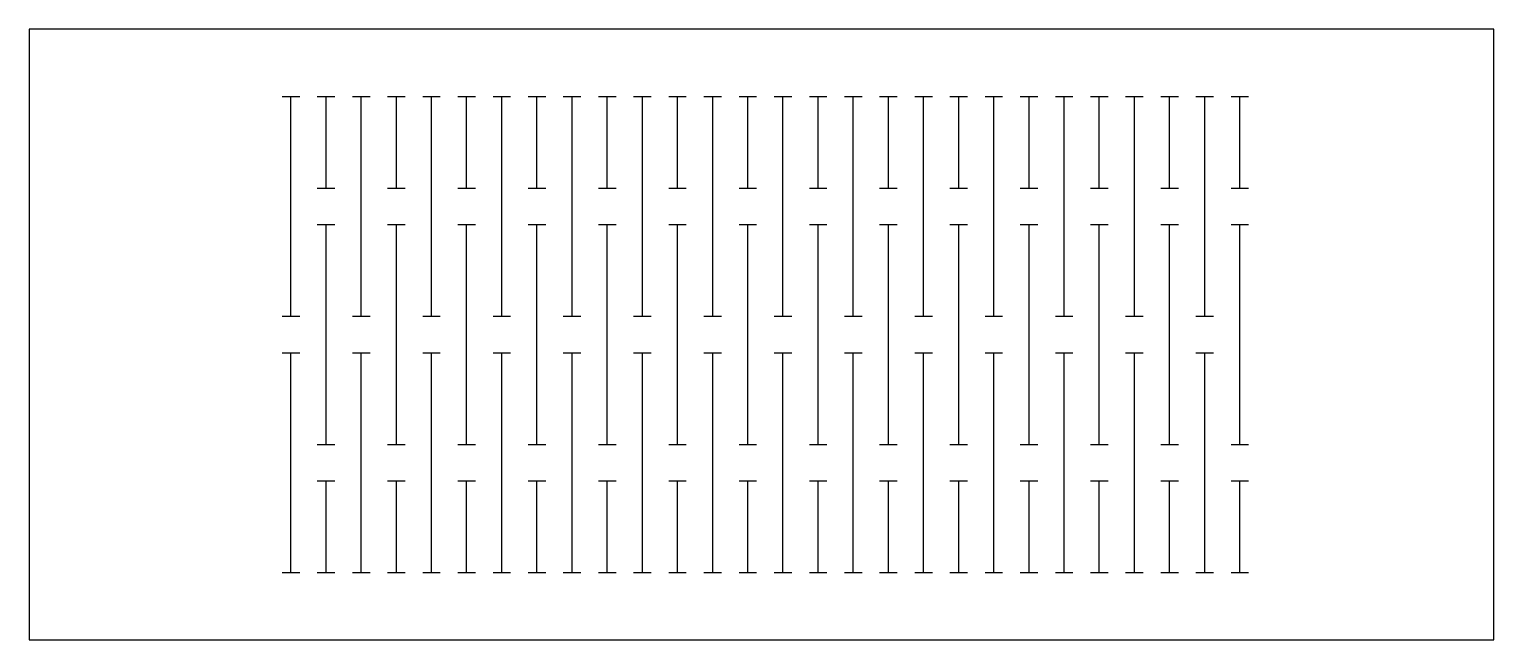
# Model space of a CAD drawing. Header units: millimetres. Extents: x 0 to 120, y 0 to 50.
import ezdxf

# ---------------------------------------------------------------- set-up
doc = ezdxf.new("R2010")
doc.units = ezdxf.units.MM
doc.layers.add('CUT', color=1, linetype='Continuous')

msp = doc.modelspace()

# ---------------------------------------------------------------- linework, layer by layer
at = {"layer": 'CUT'}
msp.add_lwpolyline([(120, 0), (120, 50), (0, 50), (0, 0), (120, 0)], close=True, dxfattribs=at)
for points in [[(20.72, 44.5), (22.16, 44.5)], [(21.44, 26.5), (21.44, 44.5)], [(23.6, 44.5), (25.04, 44.5)], [(24.32, 37), (24.32, 44.5)], [(26.48, 44.5), (27.92, 44.5)], [(27.2, 26.5), (27.2, 44.5)], [(29.36, 44.5), (30.8, 44.5)], [(30.08, 37), (30.08, 44.5)], [(32.24, 44.5), (33.68, 44.5)], [(32.96, 26.5), (32.96, 44.5)], [(35.12, 44.5), (36.56, 44.5)], [(35.84, 37), (35.84, 44.5)], [(38, 44.5), (39.44, 44.5)], [(38.72, 26.5), (38.72, 44.5)], [(40.88, 44.5), (42.32, 44.5)], [(41.6, 37), (41.6, 44.5)], [(43.76, 44.5), (45.2, 44.5)], [(44.48, 26.5), (44.48, 44.5)], [(46.64, 44.5), (48.08, 44.5)], [(47.36, 37), (47.36, 44.5)], [(49.52, 44.5), (50.96, 44.5)], [(50.24, 26.5), (50.24, 44.5)], [(52.4, 44.5), (53.84, 44.5)], [(53.12, 37), (53.12, 44.5)], [(55.28, 44.5), (56.72, 44.5)], [(56, 26.5), (56, 44.5)], [(58.16, 44.5), (59.6, 44.5)], [(58.88, 37), (58.88, 44.5)], [(61.04, 44.5), (62.48, 44.5)], [(61.76, 26.5), (61.76, 44.5)], [(63.92, 44.5), (65.36, 44.5)], [(64.64, 37), (64.64, 44.5)], [(66.8, 44.5), (68.24, 44.5)], [(67.52, 26.5), (67.52, 44.5)], [(69.68, 44.5), (71.12, 44.5)], [(70.4, 37), (70.4, 44.5)], [(72.56, 44.5), (74, 44.5)], [(73.28, 26.5), (73.28, 44.5)], [(75.44, 44.5), (76.88, 44.5)], [(76.16, 37), (76.16, 44.5)], [(78.32, 44.5), (79.76, 44.5)], [(79.04, 26.5), (79.04, 44.5)], [(81.2, 44.5), (82.64, 44.5)], [(81.92, 37), (81.92, 44.5)], [(84.08, 44.5), (85.52, 44.5)], [(84.8, 26.5), (84.8, 44.5)], [(86.96, 44.5), (88.4, 44.5)], [(87.68, 37), (87.68, 44.5)], [(89.84, 44.5), (91.28, 44.5)], [(90.56, 26.5), (90.56, 44.5)], [(92.72, 44.5), (94.16, 44.5)], [(93.44, 37), (93.44, 44.5)], [(95.6, 44.5), (97.04, 44.5)], [(96.32, 26.5), (96.32, 44.5)], [(98.48, 44.5), (99.92, 44.5)], [(99.2, 37), (99.2, 44.5)], [(23.6, 37), (25.04, 37)], [(29.36, 37), (30.8, 37)], [(35.12, 37), (36.56, 37)], [(40.88, 37), (42.32, 37)], [(46.64, 37), (48.08, 37)], [(52.4, 37), (53.84, 37)], [(58.16, 37), (59.6, 37)], [(63.92, 37), (65.36, 37)], [(69.68, 37), (71.12, 37)], [(75.44, 37), (76.88, 37)], [(81.2, 37), (82.64, 37)], [(86.96, 37), (88.4, 37)], [(92.72, 37), (94.16, 37)], [(98.48, 37), (99.92, 37)], [(23.6, 34), (25.04, 34)], [(24.32, 16), (24.32, 34)], [(29.36, 34), (30.8, 34)], [(30.08, 16), (30.08, 34)], [(35.12, 34), (36.56, 34)], [(35.84, 16), (35.84, 34)], [(40.88, 34), (42.32, 34)], [(41.6, 16), (41.6, 34)], [(46.64, 34), (48.08, 34)], [(47.36, 16), (47.36, 34)], [(52.4, 34), (53.84, 34)], [(53.12, 16), (53.12, 34)], [(58.16, 34), (59.6, 34)], [(58.88, 16), (58.88, 34)], [(63.92, 34), (65.36, 34)], [(64.64, 16), (64.64, 34)], [(69.68, 34), (71.12, 34)], [(70.4, 16), (70.4, 34)], [(75.44, 34), (76.88, 34)], [(76.16, 16), (76.16, 34)], [(81.2, 34), (82.64, 34)], [(81.92, 16), (81.92, 34)], [(86.96, 34), (88.4, 34)], [(87.68, 16), (87.68, 34)], [(92.72, 34), (94.16, 34)], [(93.44, 16), (93.44, 34)], [(98.48, 34), (99.92, 34)], [(99.2, 16), (99.2, 34)], [(20.72, 26.5), (22.16, 26.5)], [(26.48, 26.5), (27.92, 26.5)], [(32.24, 26.5), (33.68, 26.5)], [(38, 26.5), (39.44, 26.5)], [(43.76, 26.5), (45.2, 26.5)], [(49.52, 26.5), (50.96, 26.5)], [(55.28, 26.5), (56.72, 26.5)], [(61.04, 26.5), (62.48, 26.5)], [(66.8, 26.5), (68.24, 26.5)], [(72.56, 26.5), (74, 26.5)], [(78.32, 26.5), (79.76, 26.5)], [(84.08, 26.5), (85.52, 26.5)], [(89.84, 26.5), (91.28, 26.5)], [(95.6, 26.5), (97.04, 26.5)], [(20.72, 23.5), (22.16, 23.5)], [(21.44, 5.5), (21.44, 23.5)], [(26.48, 23.5), (27.92, 23.5)], [(27.2, 5.5), (27.2, 23.5)], [(32.24, 23.5), (33.68, 23.5)], [(32.96, 5.5), (32.96, 23.5)], [(38, 23.5), (39.44, 23.5)], [(38.72, 5.5), (38.72, 23.5)], [(43.76, 23.5), (45.2, 23.5)], [(44.48, 5.5), (44.48, 23.5)], [(49.52, 23.5), (50.96, 23.5)], [(50.24, 5.5), (50.24, 23.5)], [(55.28, 23.5), (56.72, 23.5)], [(56, 5.5), (56, 23.5)], [(61.04, 23.5), (62.48, 23.5)], [(61.76, 5.5), (61.76, 23.5)], [(66.8, 23.5), (68.24, 23.5)], [(67.52, 5.5), (67.52, 23.5)], [(72.56, 23.5), (74, 23.5)], [(73.28, 5.5), (73.28, 23.5)], [(78.32, 23.5), (79.76, 23.5)], [(79.04, 5.5), (79.04, 23.5)], [(84.08, 23.5), (85.52, 23.5)], [(84.8, 5.5), (84.8, 23.5)], [(89.84, 23.5), (91.28, 23.5)], [(90.56, 5.5), (90.56, 23.5)], [(95.6, 23.5), (97.04, 23.5)], [(96.32, 5.5), (96.32, 23.5)], [(23.6, 16), (25.04, 16)], [(29.36, 16), (30.8, 16)], [(35.12, 16), (36.56, 16)], [(40.88, 16), (42.32, 16)], [(46.64, 16), (48.08, 16)], [(52.4, 16), (53.84, 16)], [(58.16, 16), (59.6, 16)], [(63.92, 16), (65.36, 16)], [(69.68, 16), (71.12, 16)], [(75.44, 16), (76.88, 16)], [(81.2, 16), (82.64, 16)], [(86.96, 16), (88.4, 16)], [(92.72, 16), (94.16, 16)], [(98.48, 16), (99.92, 16)], [(23.6, 13), (25.04, 13)], [(24.32, 5.5), (24.32, 13)], [(29.36, 13), (30.8, 13)], [(30.08, 5.5), (30.08, 13)], [(35.12, 13), (36.56, 13)], [(35.84, 5.5), (35.84, 13)], [(40.88, 13), (42.32, 13)], [(41.6, 5.5), (41.6, 13)], [(46.64, 13), (48.08, 13)], [(47.36, 5.5), (47.36, 13)], [(52.4, 13), (53.84, 13)], [(53.12, 5.5), (53.12, 13)], [(58.16, 13), (59.6, 13)], [(58.88, 5.5), (58.88, 13)], [(63.92, 13), (65.36, 13)], [(64.64, 5.5), (64.64, 13)], [(69.68, 13), (71.12, 13)], [(70.4, 5.5), (70.4, 13)], [(75.44, 13), (76.88, 13)], [(76.16, 5.5), (76.16, 13)], [(81.2, 13), (82.64, 13)], [(81.92, 5.5), (81.92, 13)], [(86.96, 13), (88.4, 13)], [(87.68, 5.5), (87.68, 13)], [(92.72, 13), (94.16, 13)], [(93.44, 5.5), (93.44, 13)], [(98.48, 13), (99.92, 13)], [(99.2, 5.5), (99.2, 13)], [(20.72, 5.5), (22.16, 5.5)], [(23.6, 5.5), (25.04, 5.5)], [(26.48, 5.5), (27.92, 5.5)], [(29.36, 5.5), (30.8, 5.5)], [(32.24, 5.5), (33.68, 5.5)], [(35.12, 5.5), (36.56, 5.5)], [(38, 5.5), (39.44, 5.5)], [(40.88, 5.5), (42.32, 5.5)], [(43.76, 5.5), (45.2, 5.5)], [(46.64, 5.5), (48.08, 5.5)], [(49.52, 5.5), (50.96, 5.5)], [(52.4, 5.5), (53.84, 5.5)], [(55.28, 5.5), (56.72, 5.5)], [(58.16, 5.5), (59.6, 5.5)], [(61.04, 5.5), (62.48, 5.5)], [(63.92, 5.5), (65.36, 5.5)], [(66.8, 5.5), (68.24, 5.5)], [(69.68, 5.5), (71.12, 5.5)], [(72.56, 5.5), (74, 5.5)], [(75.44, 5.5), (76.88, 5.5)], [(78.32, 5.5), (79.76, 5.5)], [(81.2, 5.5), (82.64, 5.5)], [(84.08, 5.5), (85.52, 5.5)], [(86.96, 5.5), (88.4, 5.5)], [(89.84, 5.5), (91.28, 5.5)], [(92.72, 5.5), (94.16, 5.5)], [(95.6, 5.5), (97.04, 5.5)], [(98.48, 5.5), (99.92, 5.5)]]:
    msp.add_lwpolyline(points, dxfattribs=at)

doc.saveas('drawing.dxf')
